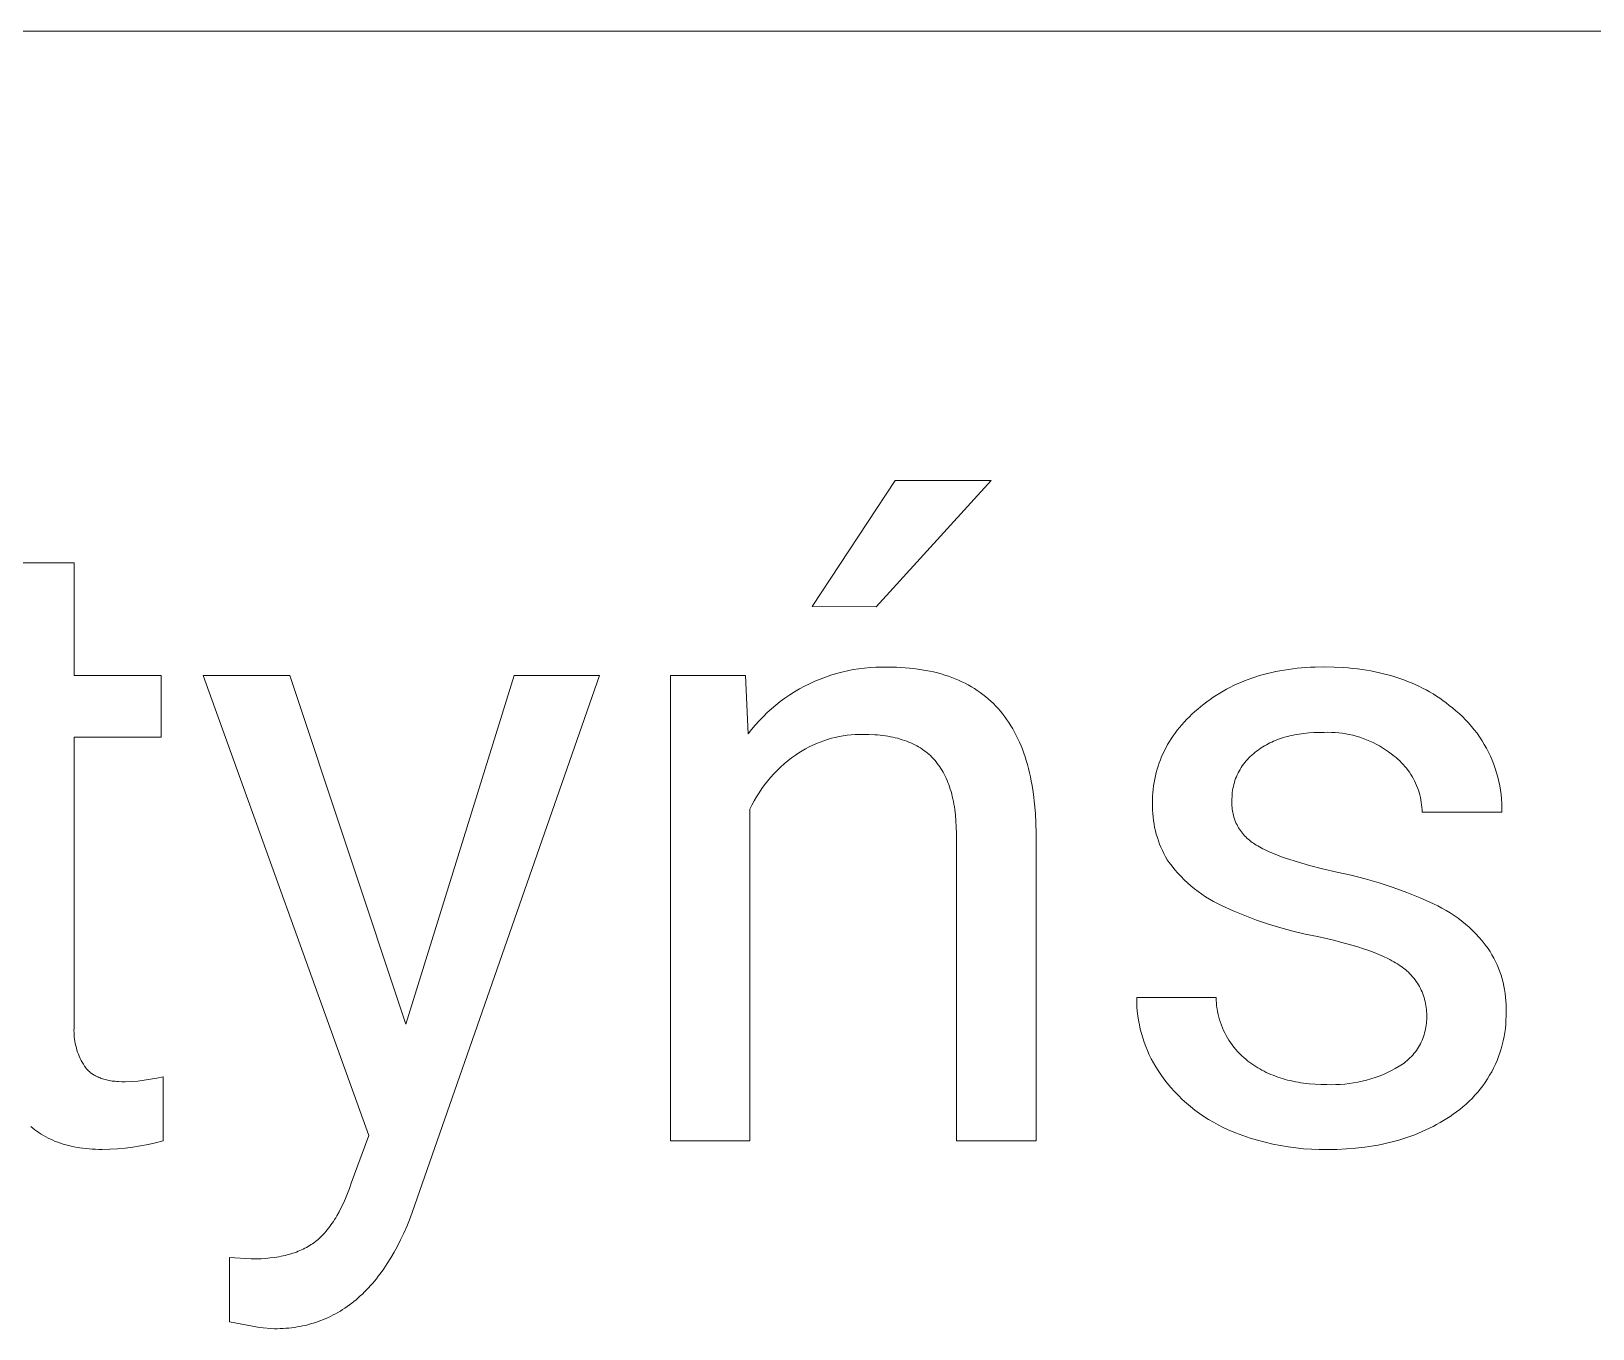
# Model space of a CAD drawing. Header units: millimetres. Extents: x -2542 to 6192, y -257 to 5845.
# Drawn here: x 4596 to 4802.4, y 548.4 to 719.8 of the extents above; entities that cross this region are included whole.
import ezdxf

# ---------------------------------------------------------------- set-up
doc = ezdxf.new("R2010")
doc.units = ezdxf.units.MM
doc.header["$MEASUREMENT"] = 0
doc.layers.add('Domyślny', color=7, linetype='Continuous', true_color=0x000000)

msp = doc.modelspace()

# ---------------------------------------------------------------- linework, layer by layer
at = {"layer": 'Domyślny', "color": 18, "lineweight": 15, "true_color": 0x000000}
for p, q in [((6183.9, 719.77), (2891.58, 719.77)), ((4699.25, 643.78), (4710.21, 660.44)), ((4722.92, 660.44), (4707.71, 643.75)), ((4710.21, 660.44), (4722.92, 660.44)), ((4591.22, 649.53), (4601.72, 649.53)), ((4601.72, 649.53), (4601.72, 634.64)), ((4707.71, 643.75), (4699.25, 643.78)), ((4706.17, 635.65), (4706.92, 635.72)), ((4706.92, 635.72), (4707.68, 635.77)), ((4707.68, 635.77), (4708.44, 635.78)), ((4708.44, 635.78), (4709.19, 635.78)), ((4709.19, 635.78), (4709.8, 635.77)), ((4709.8, 635.77), (4710.39, 635.76)), ((4710.39, 635.76), (4710.98, 635.73)), ((4710.98, 635.73), (4711.55, 635.69)), ((4711.55, 635.69), (4712.12, 635.64)), ((4763.35, 635.61), (4763.93, 635.66)), ((4763.93, 635.66), (4764.52, 635.71)), ((4764.52, 635.71), (4765.12, 635.75)), ((4765.12, 635.75), (4765.72, 635.77)), ((4765.72, 635.77), (4766.95, 635.79)), ((4766.95, 635.79), (4768.24, 635.77)), ((4768.24, 635.77), (4769.5, 635.71)), ((4769.5, 635.71), (4770.12, 635.66)), ((4770.12, 635.66), (4770.73, 635.6)), ((4601.72, 634.64), (4613.2, 634.64)), ((4613.2, 634.64), (4613.2, 626.53)), ((4640.68, 573.87), (4618.75, 634.65)), ((4618.75, 634.65), (4630.24, 634.65)), ((4630.24, 634.65), (4645.57, 588.58)), ((4645.57, 588.58), (4659.88, 634.65)), ((4671.13, 634.65), (4646.41, 563.72)), ((4659.88, 634.65), (4671.13, 634.65)), ((4680.52, 573.19), (4680.52, 634.64)), ((4680.52, 634.64), (4690.43, 634.64)), ((4690.43, 634.64), (4690.78, 626.94)), ((4698.92, 633.58), (4699.61, 633.9)), ((4699.61, 633.9), (4700.31, 634.19)), ((4700.31, 634.19), (4701.02, 634.46)), ((4701.02, 634.46), (4701.73, 634.7)), ((4701.73, 634.7), (4702.46, 634.92)), ((4702.46, 634.92), (4703.19, 635.12)), ((4703.19, 635.12), (4703.93, 635.29)), ((4703.93, 635.29), (4704.67, 635.44)), ((4704.67, 635.44), (4705.42, 635.56)), ((4705.42, 635.56), (4706.17, 635.65)), ((4712.12, 635.64), (4712.67, 635.58)), ((4712.67, 635.58), (4713.22, 635.51)), ((4713.22, 635.51), (4713.76, 635.43)), ((4713.76, 635.43), (4714.29, 635.34)), ((4714.29, 635.34), (4714.81, 635.24)), ((4714.81, 635.24), (4715.31, 635.13)), ((4715.31, 635.13), (4715.81, 635)), ((4715.81, 635), (4716.31, 634.87)), ((4716.31, 634.87), (4716.79, 634.72)), ((4716.79, 634.72), (4717.26, 634.57)), ((4717.26, 634.57), (4717.72, 634.4)), ((4717.72, 634.4), (4718.17, 634.23)), ((4718.17, 634.23), (4718.62, 634.04)), ((4718.62, 634.04), (4719.05, 633.84)), ((4719.05, 633.84), (4719.48, 633.63)), ((4719.48, 633.63), (4719.89, 633.41)), ((4755.42, 633.54), (4755.9, 633.75)), ((4755.9, 633.75), (4756.38, 633.95)), ((4756.38, 633.95), (4756.88, 634.14)), ((4756.88, 634.14), (4757.38, 634.31)), ((4757.38, 634.31), (4757.89, 634.48)), ((4757.89, 634.48), (4758.4, 634.64)), ((4758.4, 634.64), (4758.92, 634.79)), ((4758.92, 634.79), (4759.45, 634.93)), ((4759.45, 634.93), (4759.99, 635.06)), ((4759.99, 635.06), (4760.53, 635.17)), ((4760.53, 635.17), (4761.08, 635.28)), ((4761.08, 635.28), (4761.64, 635.38)), ((4761.64, 635.38), (4762.2, 635.46)), ((4762.2, 635.46), (4762.77, 635.54)), ((4762.77, 635.54), (4763.35, 635.61)), ((4770.73, 635.6), (4771.33, 635.53)), ((4771.33, 635.53), (4771.93, 635.45)), ((4771.93, 635.45), (4772.51, 635.36)), ((4772.51, 635.36), (4773.09, 635.26)), ((4773.09, 635.26), (4773.66, 635.15)), ((4773.66, 635.15), (4774.23, 635.03)), ((4774.23, 635.03), (4774.79, 634.9)), ((4774.79, 634.9), (4775.33, 634.76)), ((4775.33, 634.76), (4775.88, 634.6)), ((4775.88, 634.6), (4776.41, 634.44)), ((4776.41, 634.44), (4776.94, 634.26)), ((4776.94, 634.26), (4777.45, 634.08)), ((4777.45, 634.08), (4777.96, 633.88)), ((4777.96, 633.88), (4778.47, 633.68)), ((4778.47, 633.68), (4778.96, 633.46)), ((4695.05, 631.21), (4695.66, 631.66)), ((4695.66, 631.66), (4696.29, 632.09)), ((4696.29, 632.09), (4696.93, 632.49)), ((4696.93, 632.49), (4697.58, 632.88)), ((4697.58, 632.88), (4698.24, 633.24)), ((4698.24, 633.24), (4698.92, 633.58)), ((4719.89, 633.41), (4720.3, 633.18)), ((4720.3, 633.18), (4720.7, 632.94)), ((4720.7, 632.94), (4721.08, 632.69)), ((4721.08, 632.69), (4721.46, 632.42)), ((4721.46, 632.42), (4721.83, 632.15)), ((4721.83, 632.15), (4722.19, 631.86)), ((4722.19, 631.86), (4722.54, 631.57)), ((4722.54, 631.57), (4722.88, 631.26)), ((4751.84, 631.49), (4752.26, 631.78)), ((4752.26, 631.78), (4752.69, 632.06)), ((4752.69, 632.06), (4753.13, 632.34)), ((4753.13, 632.34), (4753.57, 632.6)), ((4753.57, 632.6), (4754.02, 632.85)), ((4754.02, 632.85), (4754.48, 633.09)), ((4754.48, 633.09), (4754.95, 633.32)), ((4754.95, 633.32), (4755.42, 633.54)), ((4778.96, 633.46), (4779.45, 633.23)), ((4779.45, 633.23), (4779.93, 633)), ((4779.93, 633), (4780.4, 632.75)), ((4780.4, 632.75), (4780.86, 632.49)), ((4780.86, 632.49), (4781.32, 632.22)), ((4781.32, 632.22), (4781.76, 631.94)), ((4781.76, 631.94), (4782.2, 631.65)), ((4782.2, 631.65), (4782.63, 631.35)), ((4692.77, 629.22), (4693.32, 629.75)), ((4693.32, 629.75), (4693.88, 630.25)), ((4693.88, 630.25), (4694.46, 630.74)), ((4694.46, 630.74), (4695.05, 631.21)), ((4722.88, 631.26), (4723.21, 630.95)), ((4723.21, 630.95), (4723.53, 630.62)), ((4723.53, 630.62), (4723.84, 630.28)), ((4723.84, 630.28), (4724.15, 629.93)), ((4724.15, 629.93), (4724.44, 629.57)), ((4724.44, 629.57), (4724.72, 629.2)), ((4749.11, 629.21), (4749.46, 629.55)), ((4749.46, 629.55), (4749.83, 629.89)), ((4749.83, 629.89), (4750.21, 630.23)), ((4750.21, 630.23), (4750.61, 630.56)), ((4750.61, 630.56), (4751.01, 630.88)), ((4751.01, 630.88), (4751.42, 631.19)), ((4751.42, 631.19), (4751.84, 631.49)), ((4782.63, 631.35), (4783.06, 631.04)), ((4783.06, 631.04), (4783.47, 630.71)), ((4783.47, 630.71), (4783.88, 630.38)), ((4783.88, 630.38), (4784.34, 630.01)), ((4784.34, 630.01), (4784.78, 629.63)), ((4784.78, 629.63), (4785.21, 629.23)), ((4690.78, 626.94), (4691.25, 627.53)), ((4691.25, 627.53), (4691.74, 628.11)), ((4691.74, 628.11), (4692.25, 628.67)), ((4692.25, 628.67), (4692.77, 629.22)), ((4724.72, 629.2), (4725, 628.82)), ((4725, 628.82), (4725.26, 628.43)), ((4725.26, 628.43), (4725.52, 628.03)), ((4725.52, 628.03), (4725.77, 627.61)), ((4725.77, 627.61), (4726, 627.19)), ((4747.24, 627.06), (4747.52, 627.43)), ((4747.52, 627.43), (4747.81, 627.8)), ((4747.81, 627.8), (4748.12, 628.16)), ((4748.12, 628.16), (4748.43, 628.51)), ((4748.43, 628.51), (4748.76, 628.87)), ((4748.76, 628.87), (4749.11, 629.21)), ((4785.21, 629.23), (4785.62, 628.81)), ((4785.62, 628.81), (4786.02, 628.39)), ((4786.02, 628.39), (4786.4, 627.94)), ((4786.4, 627.94), (4786.77, 627.49)), ((4786.77, 627.49), (4787.13, 627.02)), ((4613.2, 626.53), (4601.72, 626.53)), ((4601.72, 626.53), (4601.72, 588.37)), ((4699.33, 625.46), (4698.85, 625.23)), ((4699.81, 625.68), (4699.33, 625.46)), ((4700.3, 625.87), (4699.81, 625.68)), ((4700.8, 626.05), (4700.3, 625.87)), ((4701.3, 626.22), (4700.8, 626.05)), ((4701.81, 626.36), (4701.3, 626.22)), ((4702.32, 626.49), (4701.81, 626.36)), ((4702.84, 626.6), (4702.32, 626.49)), ((4703.36, 626.69), (4702.84, 626.6)), ((4703.88, 626.77), (4703.36, 626.69)), ((4704.41, 626.82), (4703.88, 626.77)), ((4704.94, 626.86), (4704.41, 626.82)), ((4705.47, 626.88), (4704.94, 626.86)), ((4705.99, 626.88), (4705.47, 626.88)), ((4706.77, 626.87), (4705.99, 626.88)), ((4707.52, 626.83), (4706.77, 626.87)), ((4707.89, 626.8), (4707.52, 626.83)), ((4708.24, 626.77), (4707.89, 626.8)), ((4708.6, 626.73), (4708.24, 626.77)), ((4708.94, 626.68), (4708.6, 626.73)), ((4709.28, 626.63), (4708.94, 626.68)), ((4709.61, 626.57), (4709.28, 626.63)), ((4709.94, 626.5), (4709.61, 626.57)), ((4710.25, 626.43), (4709.94, 626.5)), ((4710.57, 626.36), (4710.25, 626.43)), ((4710.87, 626.27), (4710.57, 626.36)), ((4711.17, 626.18), (4710.87, 626.27)), ((4711.46, 626.08), (4711.17, 626.18)), ((4711.75, 625.98), (4711.46, 626.08)), ((4712.03, 625.87), (4711.75, 625.98)), ((4712.3, 625.76), (4712.03, 625.87)), ((4712.57, 625.64), (4712.3, 625.76)), ((4712.83, 625.51), (4712.57, 625.64)), ((4713.08, 625.37), (4712.83, 625.51)), ((4713.33, 625.23), (4713.08, 625.37)), ((4726, 627.19), (4726.23, 626.75)), ((4726.23, 626.75), (4726.45, 626.31)), ((4726.45, 626.31), (4726.66, 625.85)), ((4726.66, 625.85), (4726.86, 625.38)), ((4726.86, 625.38), (4727.05, 624.91)), ((4746.03, 625.15), (4746.24, 625.54)), ((4746.24, 625.54), (4746.47, 625.93)), ((4746.47, 625.93), (4746.71, 626.31)), ((4746.71, 626.31), (4746.97, 626.69)), ((4746.97, 626.69), (4747.24, 627.06)), ((4759.06, 625.38), (4758.84, 625.24)), ((4759.29, 625.51), (4759.06, 625.38)), ((4759.53, 625.63), (4759.29, 625.51)), ((4759.76, 625.75), (4759.53, 625.63)), ((4760.01, 625.87), (4759.76, 625.75)), ((4760.25, 625.98), (4760.01, 625.87)), ((4760.51, 626.09), (4760.25, 625.98)), ((4760.76, 626.19), (4760.51, 626.09)), ((4761.03, 626.28), (4760.76, 626.19)), ((4761.29, 626.37), (4761.03, 626.28)), ((4761.57, 626.46), (4761.29, 626.37)), ((4761.84, 626.54), (4761.57, 626.46)), ((4762.12, 626.61), (4761.84, 626.54)), ((4762.41, 626.68), (4762.12, 626.61)), ((4762.7, 626.75), (4762.41, 626.68)), ((4763, 626.81), (4762.7, 626.75)), ((4763.3, 626.86), (4763, 626.81)), ((4763.61, 626.91), (4763.3, 626.86)), ((4764.24, 627), (4763.61, 626.91)), ((4764.89, 627.07), (4764.24, 627)), ((4765.55, 627.12), (4764.89, 627.07)), ((4766.24, 627.14), (4765.55, 627.12)), ((4766.95, 627.15), (4766.24, 627.14)), ((4767.43, 627.16), (4766.95, 627.15)), ((4767.9, 627.15), (4767.43, 627.16)), ((4768.38, 627.13), (4767.9, 627.15)), ((4768.85, 627.09), (4768.38, 627.13)), ((4769.32, 627.03), (4768.85, 627.09)), ((4769.79, 626.96), (4769.32, 627.03)), ((4770.25, 626.87), (4769.79, 626.96)), ((4770.72, 626.76), (4770.25, 626.87)), ((4771.17, 626.64), (4770.72, 626.76)), ((4771.63, 626.51), (4771.17, 626.64)), ((4772.08, 626.35), (4771.63, 626.51)), ((4772.52, 626.18), (4772.08, 626.35)), ((4772.96, 626), (4772.52, 626.18)), ((4773.39, 625.8), (4772.96, 626)), ((4773.81, 625.59), (4773.39, 625.8)), ((4774.23, 625.36), (4773.81, 625.59)), ((4774.63, 625.12), (4774.23, 625.36)), ((4787.13, 627.02), (4787.47, 626.54)), ((4787.47, 626.54), (4787.79, 626.05)), ((4787.79, 626.05), (4788.09, 625.55)), ((4788.09, 625.55), (4788.38, 625.04)), ((4696.03, 623.38), (4695.55, 622.97)), ((4696.53, 623.77), (4696.03, 623.38)), ((4697.04, 624.14), (4696.53, 623.77)), ((4697.48, 624.44), (4697.04, 624.14)), ((4697.92, 624.72), (4697.48, 624.44)), ((4698.38, 624.98), (4697.92, 624.72)), ((4698.85, 625.23), (4698.38, 624.98)), ((4713.57, 625.09), (4713.33, 625.23)), ((4713.8, 624.93), (4713.57, 625.09)), ((4714.03, 624.77), (4713.8, 624.93)), ((4714.25, 624.61), (4714.03, 624.77)), ((4714.47, 624.43), (4714.25, 624.61)), ((4714.68, 624.25), (4714.47, 624.43)), ((4714.88, 624.07), (4714.68, 624.25)), ((4715.08, 623.88), (4714.88, 624.07)), ((4715.27, 623.68), (4715.08, 623.88)), ((4715.45, 623.48), (4715.27, 623.68)), ((4715.63, 623.27), (4715.45, 623.48)), ((4727.05, 624.91), (4727.23, 624.42)), ((4727.23, 624.42), (4727.4, 623.92)), ((4727.4, 623.92), (4727.56, 623.41)), ((4727.56, 623.41), (4727.71, 622.89)), ((4745.13, 623.12), (4745.28, 623.53)), ((4745.28, 623.53), (4745.45, 623.94)), ((4745.45, 623.94), (4745.63, 624.35)), ((4745.63, 624.35), (4745.82, 624.75)), ((4745.82, 624.75), (4746.03, 625.15)), ((4756.6, 623.37), (4756.43, 623.16)), ((4756.78, 623.57), (4756.6, 623.37)), ((4756.97, 623.77), (4756.78, 623.57)), ((4757.16, 623.96), (4756.97, 623.77)), ((4757.36, 624.14), (4757.16, 623.96)), ((4757.57, 624.32), (4757.36, 624.14)), ((4757.78, 624.49), (4757.57, 624.32)), ((4758, 624.65), (4757.78, 624.49)), ((4758.2, 624.81), (4758, 624.65)), ((4758.41, 624.96), (4758.2, 624.81)), ((4758.62, 625.1), (4758.41, 624.96)), ((4758.84, 625.24), (4758.62, 625.1)), ((4775.03, 624.86), (4774.63, 625.12)), ((4775.42, 624.59), (4775.03, 624.86)), ((4775.8, 624.31), (4775.42, 624.59)), ((4776.17, 624.01), (4775.8, 624.31)), ((4776.43, 623.81), (4776.17, 624.01)), ((4776.68, 623.59), (4776.43, 623.81)), ((4776.92, 623.37), (4776.68, 623.59)), ((4777.16, 623.14), (4776.92, 623.37)), ((4788.38, 625.04), (4788.65, 624.52)), ((4788.65, 624.52), (4788.9, 623.99)), ((4788.9, 623.99), (4789.13, 623.46)), ((4789.13, 623.46), (4789.35, 622.91)), ((4694.19, 621.66), (4693.77, 621.19)), ((4694.63, 622.11), (4694.19, 621.66)), ((4695.08, 622.55), (4694.63, 622.11)), ((4695.55, 622.97), (4695.08, 622.55)), ((4715.8, 623.05), (4715.63, 623.27)), ((4715.97, 622.83), (4715.8, 623.05)), ((4716.13, 622.6), (4715.97, 622.83)), ((4716.28, 622.36), (4716.13, 622.6)), ((4716.43, 622.12), (4716.28, 622.36)), ((4716.58, 621.87), (4716.43, 622.12)), ((4716.71, 621.62), (4716.58, 621.87)), ((4716.85, 621.35), (4716.71, 621.62)), ((4716.97, 621.08), (4716.85, 621.35)), ((4727.71, 622.89), (4727.85, 622.36)), ((4727.85, 622.36), (4727.98, 621.81)), ((4727.98, 621.81), (4728.11, 621.26)), ((4728.11, 621.26), (4728.22, 620.7)), ((4744.54, 620.98), (4744.63, 621.42)), ((4744.63, 621.42), (4744.74, 621.85)), ((4744.74, 621.85), (4744.86, 622.28)), ((4744.86, 622.28), (4744.99, 622.7)), ((4744.99, 622.7), (4745.13, 623.12)), ((4755.33, 621.29), (4755.23, 621.04)), ((4755.44, 621.54), (4755.33, 621.29)), ((4755.56, 621.78), (4755.44, 621.54)), ((4755.68, 622.02), (4755.56, 621.78)), ((4755.82, 622.26), (4755.68, 622.02)), ((4755.96, 622.49), (4755.82, 622.26)), ((4756.11, 622.72), (4755.96, 622.49)), ((4756.27, 622.94), (4756.11, 622.72)), ((4756.43, 623.16), (4756.27, 622.94)), ((4777.39, 622.9), (4777.16, 623.14)), ((4777.6, 622.65), (4777.39, 622.9)), ((4777.81, 622.4), (4777.6, 622.65)), ((4778.01, 622.13), (4777.81, 622.4)), ((4778.2, 621.87), (4778.01, 622.13)), ((4778.39, 621.59), (4778.2, 621.87)), ((4778.56, 621.31), (4778.39, 621.59)), ((4778.72, 621.02), (4778.56, 621.31)), ((4789.35, 622.91), (4789.54, 622.36)), ((4789.54, 622.36), (4789.72, 621.8)), ((4789.72, 621.8), (4789.88, 621.24)), ((4789.88, 621.24), (4790.01, 620.67)), ((4692.25, 619.18), (4691.91, 618.65)), ((4692.61, 619.71), (4692.25, 619.18)), ((4692.98, 620.21), (4692.61, 619.71)), ((4693.37, 620.71), (4692.98, 620.21)), ((4693.77, 621.19), (4693.37, 620.71)), ((4717.09, 620.81), (4716.97, 621.08)), ((4717.21, 620.53), (4717.09, 620.81)), ((4717.32, 620.24), (4717.21, 620.53)), ((4717.42, 619.94), (4717.32, 620.24)), ((4717.52, 619.64), (4717.42, 619.94)), ((4717.61, 619.33), (4717.52, 619.64)), ((4717.7, 619.01), (4717.61, 619.33)), ((4728.22, 620.7), (4728.33, 620.12)), ((4728.33, 620.12), (4728.42, 619.54)), ((4728.42, 619.54), (4728.51, 618.94)), ((4744.26, 618.72), (4744.29, 619.18)), ((4744.29, 619.18), (4744.34, 619.64)), ((4744.34, 619.64), (4744.39, 620.09)), ((4744.39, 620.09), (4744.46, 620.54)), ((4744.46, 620.54), (4744.54, 620.98)), ((4754.79, 619.19), (4754.76, 618.92)), ((4754.83, 619.46), (4754.79, 619.19)), ((4754.87, 619.73), (4754.83, 619.46)), ((4754.93, 620), (4754.87, 619.73)), ((4754.99, 620.26), (4754.93, 620)), ((4755.06, 620.52), (4754.99, 620.26)), ((4755.14, 620.78), (4755.06, 620.52)), ((4755.23, 621.04), (4755.14, 620.78)), ((4778.87, 620.73), (4778.72, 621.02)), ((4779.01, 620.43), (4778.87, 620.73)), ((4779.15, 620.13), (4779.01, 620.43)), ((4779.27, 619.82), (4779.15, 620.13)), ((4779.38, 619.51), (4779.27, 619.82)), ((4779.48, 619.2), (4779.38, 619.51)), ((4779.56, 618.88), (4779.48, 619.2)), ((4790.01, 620.67), (4790.13, 620.09)), ((4790.13, 620.09), (4790.23, 619.52)), ((4790.23, 619.52), (4790.31, 618.94)), ((4691.3, 617.55), (4691.02, 616.99)), ((4691.6, 618.11), (4691.3, 617.55)), ((4691.91, 618.65), (4691.6, 618.11)), ((4717.78, 618.68), (4717.7, 619.01)), ((4717.86, 618.35), (4717.78, 618.68)), ((4717.93, 618.02), (4717.86, 618.35)), ((4717.99, 617.67), (4717.93, 618.02)), ((4718.05, 617.32), (4717.99, 617.67)), ((4718.1, 616.96), (4718.05, 617.32)), ((4728.51, 618.94), (4728.65, 617.72)), ((4728.65, 617.72), (4728.76, 616.45)), ((4744.23, 617.33), (4744.24, 617.79)), ((4744.24, 616.87), (4744.23, 617.33)), ((4744.24, 617.79), (4744.25, 618.26)), ((4744.25, 618.26), (4744.26, 618.72)), ((4754.74, 618.11), (4754.73, 617.89)), ((4754.73, 617.89), (4754.73, 617.67)), ((4754.73, 617.67), (4754.74, 617.45)), ((4754.75, 618.65), (4754.74, 618.38)), ((4754.74, 618.38), (4754.74, 618.11)), ((4754.74, 617.45), (4754.75, 617.23)), ((4754.76, 618.92), (4754.75, 618.65)), ((4754.75, 617.23), (4754.78, 617.01)), ((4779.64, 618.56), (4779.56, 618.88)), ((4779.71, 618.24), (4779.64, 618.56)), ((4779.76, 617.91), (4779.71, 618.24)), ((4779.81, 617.58), (4779.76, 617.91)), ((4779.84, 617.26), (4779.81, 617.58)), ((4779.86, 616.93), (4779.84, 617.26)), ((4790.31, 618.94), (4790.37, 618.35)), ((4790.37, 618.35), (4790.41, 617.77)), ((4790.41, 617.77), (4790.43, 617.18)), ((4790.43, 617.18), (4790.42, 616.6)), ((4691.02, 616.99), (4691.02, 573.19)), ((4718.19, 616.23), (4718.1, 616.96)), ((4718.26, 615.46), (4718.19, 616.23)), ((4718.3, 614.67), (4718.26, 615.46)), ((4728.76, 616.45), (4728.82, 615.14)), ((4728.82, 615.14), (4728.85, 613.79)), ((4744.27, 616.41), (4744.24, 616.87)), ((4744.31, 615.95), (4744.27, 616.41)), ((4744.37, 615.49), (4744.31, 615.95)), ((4744.44, 615.04), (4744.37, 615.49)), ((4744.52, 614.59), (4744.44, 615.04)), ((4754.78, 617.01), (4754.81, 616.8)), ((4754.81, 616.8), (4754.84, 616.58)), ((4754.84, 616.58), (4754.89, 616.37)), ((4754.89, 616.37), (4754.94, 616.15)), ((4754.94, 616.15), (4755, 615.94)), ((4755, 615.94), (4755.07, 615.73)), ((4755.07, 615.73), (4755.14, 615.53)), ((4755.14, 615.53), (4755.23, 615.32)), ((4755.23, 615.32), (4755.31, 615.12)), ((4755.31, 615.12), (4755.41, 614.92)), ((4779.87, 616.6), (4779.86, 616.93)), ((4790.42, 616.6), (4779.87, 616.6)), ((4718.33, 613.85), (4718.3, 614.67)), ((4718.33, 573.19), (4718.33, 613.85)), ((4728.85, 613.79), (4728.85, 573.19)), ((4744.63, 614.14), (4744.52, 614.59)), ((4744.74, 613.69), (4744.63, 614.14)), ((4744.88, 613.25), (4744.74, 613.69)), ((4745.02, 612.82), (4744.88, 613.25)), ((4755.41, 614.92), (4755.51, 614.73)), ((4755.51, 614.73), (4755.62, 614.54)), ((4755.62, 614.54), (4755.74, 614.35)), ((4755.74, 614.35), (4755.86, 614.17)), ((4755.86, 614.17), (4755.99, 613.99)), ((4755.99, 613.99), (4756.12, 613.82)), ((4756.12, 613.82), (4756.26, 613.65)), ((4756.26, 613.65), (4756.41, 613.49)), ((4756.41, 613.49), (4756.56, 613.33)), ((4756.56, 613.33), (4756.72, 613.18)), ((4756.72, 613.18), (4756.88, 613.03)), ((4756.88, 613.03), (4757.05, 612.89)), ((4745.18, 612.39), (4745.02, 612.82)), ((4745.36, 611.96), (4745.18, 612.39)), ((4745.55, 611.54), (4745.36, 611.96)), ((4745.75, 611.13), (4745.55, 611.54)), ((4745.97, 610.72), (4745.75, 611.13)), ((4757.05, 612.89), (4757.22, 612.75)), ((4757.22, 612.75), (4757.4, 612.62)), ((4757.4, 612.62), (4757.58, 612.5)), ((4757.58, 612.5), (4757.76, 612.38)), ((4757.76, 612.38), (4757.95, 612.26)), ((4757.95, 612.26), (4758.15, 612.14)), ((4758.15, 612.14), (4758.36, 612.02)), ((4758.36, 612.02), (4758.58, 611.9)), ((4758.58, 611.9), (4758.81, 611.78)), ((4758.81, 611.78), (4759.05, 611.66)), ((4759.05, 611.66), (4759.56, 611.43)), ((4759.56, 611.43), (4760.1, 611.19)), ((4760.1, 611.19), (4760.68, 610.95)), ((4760.68, 610.95), (4761.31, 610.72)), ((4746.2, 610.33), (4745.97, 610.72)), ((4746.45, 609.94), (4746.2, 610.33)), ((4746.82, 609.46), (4746.45, 609.94)), ((4747.2, 608.99), (4746.82, 609.46)), ((4747.59, 608.54), (4747.2, 608.99)), ((4761.31, 610.72), (4761.97, 610.49)), ((4761.97, 610.49), (4763.4, 610.03)), ((4763.4, 610.03), (4764.99, 609.57)), ((4764.99, 609.57), (4766.72, 609.13)), ((4766.72, 609.13), (4768.61, 608.69)), ((4748.01, 608.1), (4747.59, 608.54)), ((4748.43, 607.67), (4748.01, 608.1)), ((4748.87, 607.26), (4748.43, 607.67)), ((4749.32, 606.86), (4748.87, 607.26)), ((4749.79, 606.48), (4749.32, 606.86)), ((4768.61, 608.69), (4770.49, 608.27)), ((4770.49, 608.27), (4772.35, 607.79)), ((4772.35, 607.79), (4774.2, 607.25)), ((4774.2, 607.25), (4776.03, 606.66)), ((4750.27, 606.11), (4749.79, 606.48)), ((4750.76, 605.76), (4750.27, 606.11)), ((4751.26, 605.43), (4750.76, 605.76)), ((4751.77, 605.11), (4751.26, 605.43)), ((4752.3, 604.81), (4751.77, 605.11)), ((4752.83, 604.53), (4752.3, 604.81)), ((4776.03, 606.66), (4777.84, 606)), ((4777.84, 606), (4779.62, 605.28)), ((4779.62, 605.28), (4781.38, 604.5)), ((4753.37, 604.26), (4752.83, 604.53)), ((4754.89, 603.58), (4753.37, 604.26)), ((4756.44, 602.94), (4754.89, 603.58)), ((4758, 602.35), (4756.44, 602.94)), ((4781.38, 604.5), (4781.95, 604.23)), ((4781.95, 604.23), (4782.5, 603.94)), ((4782.5, 603.94), (4783.05, 603.63)), ((4783.05, 603.63), (4783.59, 603.3)), ((4783.59, 603.3), (4784.11, 602.96)), ((4784.11, 602.96), (4784.62, 602.59)), ((4759.58, 601.81), (4758, 602.35)), ((4761.18, 601.32), (4759.58, 601.81)), ((4762.79, 600.89), (4761.18, 601.32)), ((4764.42, 600.5), (4762.79, 600.89)), ((4784.62, 602.59), (4785.12, 602.21)), ((4785.12, 602.21), (4785.61, 601.81)), ((4785.61, 601.81), (4786.08, 601.4)), ((4786.08, 601.4), (4786.54, 600.97)), ((4786.54, 600.97), (4786.98, 600.52)), ((4766.05, 600.16), (4764.42, 600.5)), ((4767.98, 599.73), (4766.05, 600.16)), ((4769.76, 599.27), (4767.98, 599.73)), ((4770.59, 599.04), (4769.76, 599.27)), ((4771.38, 598.8), (4770.59, 599.04)), ((4772.13, 598.56), (4771.38, 598.8)), ((4772.85, 598.31), (4772.13, 598.56)), ((4786.98, 600.52), (4787.41, 600.06)), ((4787.41, 600.06), (4787.82, 599.59)), ((4787.82, 599.59), (4788.21, 599.1)), ((4788.21, 599.1), (4788.59, 598.59)), ((4788.59, 598.59), (4788.86, 598.18)), ((4773.53, 598.05), (4772.85, 598.31)), ((4774.17, 597.79), (4773.53, 598.05)), ((4774.78, 597.53), (4774.17, 597.79)), ((4775.34, 597.26), (4774.78, 597.53)), ((4775.61, 597.12), (4775.34, 597.26)), ((4775.88, 596.98), (4775.61, 597.12)), ((4776.13, 596.84), (4775.88, 596.98)), ((4776.37, 596.7), (4776.13, 596.84)), ((4776.6, 596.56), (4776.37, 596.7)), ((4776.83, 596.41), (4776.6, 596.56)), ((4788.86, 598.18), (4789.11, 597.76)), ((4789.11, 597.76), (4789.35, 597.33)), ((4789.35, 597.33), (4789.57, 596.89)), ((4789.57, 596.89), (4789.78, 596.44)), ((4777.04, 596.27), (4776.83, 596.41)), ((4777.25, 596.12), (4777.04, 596.27)), ((4777.46, 595.96), (4777.25, 596.12)), ((4777.67, 595.8), (4777.46, 595.96)), ((4777.87, 595.63), (4777.67, 595.8)), ((4778.07, 595.45), (4777.87, 595.63)), ((4778.25, 595.26), (4778.07, 595.45)), ((4778.44, 595.07), (4778.25, 595.26)), ((4778.61, 594.87), (4778.44, 595.07)), ((4778.78, 594.67), (4778.61, 594.87)), ((4778.94, 594.46), (4778.78, 594.67)), ((4779.1, 594.24), (4778.94, 594.46)), ((4789.78, 596.44), (4789.97, 595.99)), ((4789.97, 595.99), (4790.14, 595.53)), ((4790.14, 595.53), (4790.3, 595.06)), ((4790.3, 595.06), (4790.44, 594.59)), ((4790.44, 594.59), (4790.57, 594.12)), ((4779.25, 594.02), (4779.1, 594.24)), ((4779.39, 593.8), (4779.25, 594.02)), ((4779.52, 593.57), (4779.39, 593.8)), ((4779.64, 593.33), (4779.52, 593.57)), ((4779.76, 593.09), (4779.64, 593.33)), ((4779.87, 592.85), (4779.76, 593.09)), ((4779.97, 592.61), (4779.87, 592.85)), ((4780.06, 592.36), (4779.97, 592.61)), ((4780.14, 592.11), (4780.06, 592.36)), ((4790.57, 594.12), (4790.68, 593.64)), ((4790.68, 593.64), (4790.77, 593.16)), ((4790.77, 593.16), (4790.85, 592.67)), ((4790.85, 592.67), (4790.91, 592.18)), ((4742.15, 591.51), (4742.15, 592.11)), ((4742.15, 592.11), (4752.64, 592.11)), ((4742.18, 590.91), (4742.15, 591.51)), ((4742.23, 590.31), (4742.18, 590.91)), ((4742.3, 589.72), (4742.23, 590.31)), ((4752.64, 592.11), (4752.66, 591.74)), ((4752.66, 591.74), (4752.68, 591.36)), ((4752.68, 591.36), (4752.72, 590.99)), ((4752.72, 590.99), (4752.77, 590.62)), ((4752.77, 590.62), (4752.84, 590.26)), ((4752.84, 590.26), (4752.92, 589.89)), ((4780.21, 591.85), (4780.14, 592.11)), ((4780.28, 591.59), (4780.21, 591.85)), ((4780.33, 591.34), (4780.28, 591.59)), ((4780.38, 591.07), (4780.33, 591.34)), ((4780.42, 590.81), (4780.38, 591.07)), ((4780.45, 590.55), (4780.42, 590.81)), ((4780.47, 590.29), (4780.45, 590.55)), ((4780.48, 590.02), (4780.47, 590.29)), ((4790.91, 592.18), (4790.95, 591.69)), ((4790.95, 591.69), (4790.98, 591.2)), ((4790.98, 591.2), (4790.99, 590.71)), ((4790.99, 590.71), (4790.98, 590.22)), ((4601.72, 588.37), (4601.7, 588.08)), ((4742.39, 589.12), (4742.3, 589.72)), ((4742.5, 588.53), (4742.39, 589.12)), ((4742.63, 587.95), (4742.5, 588.53)), ((4752.92, 589.89), (4753.01, 589.53)), ((4753.01, 589.53), (4753.11, 589.17)), ((4753.11, 589.17), (4753.22, 588.81)), ((4753.22, 588.81), (4753.35, 588.46)), ((4753.35, 588.46), (4753.49, 588.12)), ((4780.33, 587.95), (4780.38, 588.2)), ((4780.38, 588.2), (4780.42, 588.46)), ((4780.42, 588.46), (4780.45, 588.72)), ((4780.45, 588.72), (4780.47, 588.97)), ((4780.47, 588.97), (4780.48, 589.23)), ((4780.48, 589.76), (4780.48, 590.02)), ((4780.48, 589.49), (4780.48, 589.76)), ((4780.48, 589.23), (4780.48, 589.49)), ((4790.93, 588.58), (4790.88, 588.03)), ((4790.96, 589.12), (4790.93, 588.58)), ((4790.98, 589.67), (4790.96, 589.12)), ((4790.98, 590.22), (4790.98, 589.67)), ((4601.7, 588.08), (4601.69, 587.78)), ((4601.69, 587.78), (4601.7, 587.49)), ((4601.7, 587.49), (4601.71, 587.2)), ((4601.71, 587.2), (4601.74, 586.9)), ((4601.74, 586.9), (4601.77, 586.61)), ((4601.77, 586.61), (4601.82, 586.32)), ((4601.82, 586.32), (4601.87, 586.03)), ((4742.78, 587.37), (4742.63, 587.95)), ((4742.95, 586.79), (4742.78, 587.37)), ((4743.14, 586.22), (4742.95, 586.79)), ((4743.35, 585.66), (4743.14, 586.22)), ((4753.49, 588.12), (4753.64, 587.78)), ((4753.64, 587.78), (4753.8, 587.44)), ((4753.8, 587.44), (4753.97, 587.11)), ((4753.97, 587.11), (4754.16, 586.79)), ((4754.16, 586.79), (4754.35, 586.47)), ((4754.35, 586.47), (4754.56, 586.16)), ((4754.56, 586.16), (4754.78, 585.85)), ((4779.65, 586), (4779.76, 586.23)), ((4779.76, 586.23), (4779.87, 586.47)), ((4779.87, 586.47), (4779.97, 586.71)), ((4779.97, 586.71), (4780.06, 586.95)), ((4780.06, 586.95), (4780.14, 587.2)), ((4780.14, 587.2), (4780.21, 587.45)), ((4780.21, 587.45), (4780.28, 587.7)), ((4780.28, 587.7), (4780.33, 587.95)), ((4790.6, 586.41), (4790.47, 585.88)), ((4790.71, 586.95), (4790.6, 586.41)), ((4790.8, 587.49), (4790.71, 586.95)), ((4790.88, 588.03), (4790.8, 587.49)), ((4601.87, 586.03), (4601.93, 585.74)), ((4601.93, 585.74), (4602.01, 585.46)), ((4602.01, 585.46), (4602.09, 585.18)), ((4602.09, 585.18), (4602.18, 584.9)), ((4602.18, 584.9), (4602.29, 584.62)), ((4602.29, 584.62), (4602.4, 584.35)), ((4602.4, 584.35), (4602.52, 584.08)), ((4602.52, 584.08), (4602.65, 583.82)), ((4743.58, 585.1), (4743.35, 585.66)), ((4743.82, 584.55), (4743.58, 585.1)), ((4744.08, 584.02), (4743.82, 584.55)), ((4754.78, 585.85), (4755, 585.56)), ((4755, 585.56), (4755.24, 585.27)), ((4755.24, 585.27), (4755.49, 584.99)), ((4755.49, 584.99), (4755.75, 584.72)), ((4755.75, 584.72), (4756.01, 584.46)), ((4756.01, 584.46), (4756.29, 584.21)), ((4756.29, 584.21), (4756.57, 583.96)), ((4778.09, 583.96), (4778.27, 584.14)), ((4778.27, 584.14), (4778.45, 584.32)), ((4778.45, 584.32), (4778.63, 584.51)), ((4778.63, 584.51), (4778.8, 584.71)), ((4778.8, 584.71), (4778.96, 584.91)), ((4778.96, 584.91), (4779.11, 585.12)), ((4779.11, 585.12), (4779.26, 585.33)), ((4779.26, 585.33), (4779.39, 585.55)), ((4779.39, 585.55), (4779.52, 585.78)), ((4779.52, 585.78), (4779.65, 586)), ((4789.98, 584.31), (4789.78, 583.8)), ((4790.16, 584.83), (4789.98, 584.31)), ((4790.33, 585.35), (4790.16, 584.83)), ((4790.47, 585.88), (4790.33, 585.35)), ((4602.65, 583.82), (4602.79, 583.56)), ((4602.79, 583.56), (4602.94, 583.31)), ((4602.94, 583.31), (4603.09, 583.06)), ((4603.09, 583.06), (4603.26, 582.82)), ((4603.26, 582.82), (4603.31, 582.76)), ((4603.31, 582.76), (4603.35, 582.7)), ((4603.35, 582.7), (4603.4, 582.64)), ((4603.4, 582.64), (4603.46, 582.59)), ((4603.46, 582.59), (4603.51, 582.53)), ((4603.51, 582.53), (4603.56, 582.48)), ((4603.56, 582.48), (4603.62, 582.43)), ((4603.62, 582.43), (4603.67, 582.38)), ((4603.67, 582.38), (4603.73, 582.33)), ((4603.73, 582.33), (4603.79, 582.28)), ((4603.79, 582.28), (4603.84, 582.23)), ((4603.84, 582.23), (4603.9, 582.18)), ((4603.9, 582.18), (4603.96, 582.14)), ((4603.96, 582.14), (4604.03, 582.09)), ((4604.03, 582.09), (4604.09, 582.05)), ((4604.09, 582.05), (4604.15, 582)), ((4604.15, 582), (4604.22, 581.96)), ((4744.37, 583.49), (4744.08, 584.02)), ((4744.66, 582.97), (4744.37, 583.49)), ((4744.98, 582.46), (4744.66, 582.97)), ((4745.32, 581.96), (4744.98, 582.46)), ((4756.57, 583.96), (4756.86, 583.73)), ((4756.86, 583.73), (4757.11, 583.54)), ((4757.11, 583.54), (4757.36, 583.36)), ((4757.36, 583.36), (4757.62, 583.18)), ((4757.62, 583.18), (4757.88, 583.01)), ((4757.88, 583.01), (4758.15, 582.84)), ((4758.15, 582.84), (4758.43, 582.68)), ((4758.43, 582.68), (4758.7, 582.52)), ((4758.7, 582.52), (4758.99, 582.37)), ((4758.99, 582.37), (4759.28, 582.23)), ((4759.28, 582.23), (4759.57, 582.1)), ((4759.57, 582.1), (4759.87, 581.96)), ((4774.75, 581.97), (4775.29, 582.21)), ((4775.29, 582.21), (4775.82, 582.47)), ((4775.82, 582.47), (4776.33, 582.74)), ((4776.33, 582.74), (4776.84, 583.03)), ((4776.84, 583.03), (4777.06, 583.17)), ((4777.06, 583.17), (4777.28, 583.31)), ((4777.28, 583.31), (4777.49, 583.46)), ((4777.49, 583.46), (4777.69, 583.62)), ((4777.69, 583.62), (4777.89, 583.79)), ((4777.89, 583.79), (4778.09, 583.96)), ((4789.07, 582.32), (4788.8, 581.84)), ((4789.32, 582.8), (4789.07, 582.32)), ((4789.56, 583.3), (4789.32, 582.8)), ((4789.78, 583.8), (4789.56, 583.3)), ((4604.22, 581.96), (4604.28, 581.92)), ((4604.28, 581.92), (4604.42, 581.84)), ((4604.42, 581.84), (4604.56, 581.76)), ((4604.56, 581.76), (4604.7, 581.69)), ((4604.7, 581.69), (4604.85, 581.62)), ((4604.85, 581.62), (4605, 581.55)), ((4605, 581.55), (4605.15, 581.49)), ((4605.15, 581.49), (4605.31, 581.43)), ((4605.31, 581.43), (4605.48, 581.38)), ((4605.48, 581.38), (4605.65, 581.32)), ((4605.65, 581.32), (4605.82, 581.28)), ((4605.82, 581.28), (4606, 581.23)), ((4606, 581.23), (4606.18, 581.19)), ((4606.18, 581.19), (4606.36, 581.16)), ((4606.36, 581.16), (4606.56, 581.12)), ((4606.56, 581.12), (4606.75, 581.09)), ((4606.75, 581.09), (4606.95, 581.07)), ((4606.95, 581.07), (4607.15, 581.05)), ((4607.15, 581.05), (4607.36, 581.03)), ((4607.36, 581.03), (4607.57, 581.01)), ((4607.57, 581.01), (4608.01, 580.99)), ((4608.01, 580.99), (4608.46, 580.98)), ((4608.46, 580.98), (4609.3, 581.02)), ((4609.3, 581.02), (4610.14, 581.09)), ((4610.14, 581.09), (4610.98, 581.19)), ((4610.98, 581.19), (4611.81, 581.32)), ((4611.81, 581.32), (4612.64, 581.47)), ((4612.64, 581.47), (4613.47, 581.65)), ((4613.47, 581.65), (4613.47, 573.19)), ((4745.75, 581.37), (4745.32, 581.96)), ((4746.2, 580.79), (4745.75, 581.37)), ((4746.66, 580.23), (4746.2, 580.79)), ((4747.15, 579.69), (4746.66, 580.23)), ((4759.87, 581.96), (4760.17, 581.84)), ((4760.17, 581.84), (4760.48, 581.72)), ((4760.48, 581.72), (4760.8, 581.61)), ((4760.8, 581.61), (4761.11, 581.5)), ((4761.11, 581.5), (4761.44, 581.4)), ((4761.44, 581.4), (4761.77, 581.31)), ((4761.77, 581.31), (4762.1, 581.22)), ((4762.1, 581.22), (4762.44, 581.14)), ((4762.44, 581.14), (4762.79, 581.06)), ((4762.79, 581.06), (4763.13, 580.99)), ((4763.13, 580.99), (4763.49, 580.93)), ((4763.49, 580.93), (4763.85, 580.87)), ((4763.85, 580.87), (4764.21, 580.82)), ((4764.21, 580.82), (4764.58, 580.77)), ((4764.58, 580.77), (4764.95, 580.73)), ((4764.95, 580.73), (4765.72, 580.67)), ((4765.72, 580.67), (4766.5, 580.63)), ((4766.5, 580.63), (4767.3, 580.62)), ((4767.3, 580.62), (4767.89, 580.6)), ((4767.89, 580.6), (4768.48, 580.61)), ((4768.48, 580.61), (4769.06, 580.63)), ((4769.06, 580.63), (4769.65, 580.68)), ((4769.65, 580.68), (4770.23, 580.74)), ((4770.23, 580.74), (4770.81, 580.83)), ((4770.81, 580.83), (4771.39, 580.93)), ((4771.39, 580.93), (4771.96, 581.06)), ((4771.96, 581.06), (4772.53, 581.2)), ((4772.53, 581.2), (4773.1, 581.36)), ((4773.1, 581.36), (4773.66, 581.55)), ((4773.66, 581.55), (4774.21, 581.75)), ((4774.21, 581.75), (4774.75, 581.97)), ((4787.56, 580.03), (4787.22, 579.61)), ((4787.9, 580.47), (4787.56, 580.03)), ((4788.21, 580.91), (4787.9, 580.47)), ((4788.52, 581.37), (4788.21, 580.91)), ((4788.8, 581.84), (4788.52, 581.37)), ((4747.66, 579.17), (4747.15, 579.69)), ((4748.18, 578.66), (4747.66, 579.17)), ((4748.72, 578.17), (4748.18, 578.66)), ((4749.28, 577.7), (4748.72, 578.17)), ((4785.69, 578.04), (4785.27, 577.68)), ((4786.09, 578.41), (4785.69, 578.04)), ((4786.48, 578.8), (4786.09, 578.41)), ((4786.85, 579.2), (4786.48, 578.8)), ((4787.22, 579.61), (4786.85, 579.2)), ((4749.85, 577.24), (4749.28, 577.7)), ((4750.44, 576.81), (4749.85, 577.24)), ((4751.04, 576.4), (4750.44, 576.81)), ((4751.66, 576.01), (4751.04, 576.4)), ((4752.29, 575.64), (4751.66, 576.01)), ((4782.69, 575.86), (4782.24, 575.59)), ((4783.13, 576.13), (4782.69, 575.86)), ((4783.56, 576.42), (4783.13, 576.13)), ((4783.99, 576.71), (4783.56, 576.42)), ((4784.4, 577.01), (4783.99, 576.71)), ((4784.84, 577.34), (4784.4, 577.01)), ((4785.27, 577.68), (4784.84, 577.34)), ((4596.26, 574.86), (4595.99, 575.08)), ((4596.52, 574.65), (4596.26, 574.86)), ((4596.8, 574.45), (4596.52, 574.65)), ((4597.08, 574.25), (4596.8, 574.45)), ((4597.36, 574.07), (4597.08, 574.25)), ((4597.66, 573.89), (4597.36, 574.07)), ((4597.96, 573.72), (4597.66, 573.89)), ((4638.35, 567.61), (4640.68, 573.87)), ((4752.93, 575.29), (4752.29, 575.64)), ((4753.58, 574.96), (4752.93, 575.29)), ((4754.24, 574.66), (4753.58, 574.96)), ((4755.2, 574.26), (4754.24, 574.66)), ((4756.16, 573.89), (4755.2, 574.26)), ((4757.14, 573.56), (4756.16, 573.89)), ((4778.38, 573.81), (4777.87, 573.63)), ((4778.89, 574), (4778.38, 573.81)), ((4779.39, 574.2), (4778.89, 574)), ((4779.88, 574.4), (4779.39, 574.2)), ((4780.37, 574.62), (4779.88, 574.4)), ((4780.85, 574.85), (4780.37, 574.62)), ((4781.32, 575.09), (4780.85, 574.85)), ((4781.78, 575.33), (4781.32, 575.09)), ((4782.24, 575.59), (4781.78, 575.33)), ((4598.27, 573.56), (4597.96, 573.72)), ((4598.58, 573.4), (4598.27, 573.56)), ((4598.9, 573.26), (4598.58, 573.4)), ((4599.23, 573.12), (4598.9, 573.26)), ((4599.56, 572.99), (4599.23, 573.12)), ((4599.9, 572.87), (4599.56, 572.99)), ((4600.25, 572.76), (4599.9, 572.87)), ((4600.61, 572.65), (4600.25, 572.76)), ((4600.97, 572.56), (4600.61, 572.65)), ((4601.34, 572.47), (4600.97, 572.56)), ((4601.72, 572.39), (4601.34, 572.47)), ((4602.1, 572.32), (4601.72, 572.39)), ((4602.49, 572.26), (4602.1, 572.32)), ((4602.88, 572.2), (4602.49, 572.26)), ((4603.29, 572.16), (4602.88, 572.2)), ((4603.7, 572.12), (4603.29, 572.16)), ((4604.12, 572.09), (4603.7, 572.12)), ((4604.54, 572.07), (4604.12, 572.09)), ((4604.97, 572.06), (4604.54, 572.07)), ((4605.41, 572.05), (4604.97, 572.06)), ((4606.43, 572.08), (4605.41, 572.05)), ((4607.45, 572.13), (4606.43, 572.08)), ((4608.46, 572.23), (4607.45, 572.13)), ((4609.48, 572.35), (4608.46, 572.23)), ((4610.48, 572.51), (4609.48, 572.35)), ((4611.48, 572.7), (4610.48, 572.51)), ((4612.48, 572.93), (4611.48, 572.7)), ((4613.47, 573.19), (4612.48, 572.93)), ((4691.02, 573.19), (4680.52, 573.19)), ((4728.85, 573.19), (4718.33, 573.19)), ((4758.13, 573.26), (4757.14, 573.56)), ((4759.12, 572.99), (4758.13, 573.26)), ((4760.13, 572.75), (4759.12, 572.99)), ((4761.14, 572.55), (4760.13, 572.75)), ((4762.16, 572.38), (4761.14, 572.55)), ((4763.18, 572.24), (4762.16, 572.38)), ((4764.21, 572.14), (4763.18, 572.24)), ((4765.24, 572.07), (4764.21, 572.14)), ((4766.27, 572.04), (4765.24, 572.07)), ((4767.3, 572.04), (4766.27, 572.04)), ((4768.6, 572.06), (4767.3, 572.04)), ((4769.86, 572.12), (4768.6, 572.06)), ((4771.09, 572.22), (4769.86, 572.12)), ((4772.3, 572.36), (4771.09, 572.22)), ((4772.89, 572.44), (4772.3, 572.36)), ((4773.47, 572.53), (4772.89, 572.44)), ((4774.05, 572.63), (4773.47, 572.53)), ((4774.62, 572.75), (4774.05, 572.63)), ((4775.18, 572.87), (4774.62, 572.75)), ((4775.73, 573), (4775.18, 572.87)), ((4776.27, 573.14), (4775.73, 573)), ((4776.81, 573.29), (4776.27, 573.14)), ((4777.34, 573.46), (4776.81, 573.29)), ((4777.87, 573.63), (4777.34, 573.46)), ((4638.11, 566.91), (4638.35, 567.61)), ((4637.31, 564.97), (4637.58, 565.59)), ((4637.58, 565.59), (4637.85, 566.23)), ((4637.85, 566.23), (4638.11, 566.91)), ((4636.44, 563.28), (4636.74, 563.82)), ((4636.74, 563.82), (4637.03, 564.38)), ((4637.03, 564.38), (4637.31, 564.97)), ((4646.41, 563.72), (4646.04, 562.77)), ((4635, 561.23), (4635.17, 561.43)), ((4635.17, 561.43), (4635.34, 561.64)), ((4635.34, 561.64), (4635.5, 561.85)), ((4635.5, 561.85), (4635.66, 562.07)), ((4635.66, 562.07), (4635.82, 562.3)), ((4635.82, 562.3), (4635.98, 562.54)), ((4635.98, 562.54), (4636.13, 562.78)), ((4636.13, 562.78), (4636.29, 563.03)), ((4636.29, 563.03), (4636.44, 563.28)), ((4645.67, 561.86), (4645.27, 560.97)), ((4646.04, 562.77), (4645.67, 561.86)), ((4632.63, 559.22), (4632.83, 559.34)), ((4632.83, 559.34), (4633.03, 559.47)), ((4633.03, 559.47), (4633.22, 559.6)), ((4633.22, 559.6), (4633.41, 559.73)), ((4633.41, 559.73), (4633.6, 559.87)), ((4633.6, 559.87), (4633.78, 560.02)), ((4633.78, 560.02), (4633.96, 560.17)), ((4633.96, 560.17), (4634.14, 560.33)), ((4634.14, 560.33), (4634.31, 560.5)), ((4634.31, 560.5), (4634.49, 560.67)), ((4634.49, 560.67), (4634.66, 560.85)), ((4634.66, 560.85), (4634.83, 561.04)), ((4634.83, 561.04), (4635, 561.23)), ((4644.87, 560.12), (4644.45, 559.29)), ((4645.27, 560.97), (4644.87, 560.12)), ((4622.27, 549.26), (4622.27, 557.78)), ((4622.27, 557.78), (4625.12, 557.58)), ((4625.12, 557.58), (4625.78, 557.59)), ((4625.78, 557.59), (4626.42, 557.61)), ((4626.42, 557.61), (4627.03, 557.65)), ((4627.03, 557.65), (4627.64, 557.71)), ((4627.64, 557.71), (4628.22, 557.79)), ((4628.22, 557.79), (4628.78, 557.88)), ((4628.78, 557.88), (4629.06, 557.93)), ((4629.06, 557.93), (4629.33, 557.99)), ((4629.33, 557.99), (4629.59, 558.05)), ((4629.59, 558.05), (4629.86, 558.11)), ((4629.86, 558.11), (4630.11, 558.18)), ((4630.11, 558.18), (4630.36, 558.25)), ((4630.36, 558.25), (4630.61, 558.33)), ((4630.61, 558.33), (4630.85, 558.41)), ((4630.85, 558.41), (4631.09, 558.5)), ((4631.09, 558.5), (4631.33, 558.59)), ((4631.33, 558.59), (4631.56, 558.68)), ((4631.56, 558.68), (4631.78, 558.78)), ((4631.78, 558.78), (4632, 558.89)), ((4632, 558.89), (4632.22, 558.99)), ((4632.22, 558.99), (4632.43, 559.11)), ((4632.43, 559.11), (4632.63, 559.22)), ((4643.57, 557.73), (4643.11, 557)), ((4644.02, 558.5), (4643.57, 557.73)), ((4644.45, 559.29), (4644.02, 558.5)), ((4641.91, 555.29), (4641.66, 554.97)), ((4642.16, 555.62), (4641.91, 555.29)), ((4642.64, 556.29), (4642.16, 555.62)), ((4643.11, 557), (4642.64, 556.29)), ((4640.09, 553.22), (4639.81, 552.95)), ((4640.36, 553.49), (4640.09, 553.22)), ((4640.62, 553.77), (4640.36, 553.49)), ((4640.89, 554.06), (4640.62, 553.77)), ((4641.15, 554.36), (4640.89, 554.06)), ((4641.4, 554.66), (4641.15, 554.36)), ((4641.66, 554.97), (4641.4, 554.66)), ((4637.51, 551.09), (4637.2, 550.89)), ((4637.81, 551.3), (4637.51, 551.09)), ((4638.1, 551.51), (4637.81, 551.3)), ((4638.4, 551.73), (4638.1, 551.51)), ((4638.69, 551.96), (4638.4, 551.73)), ((4638.97, 552.2), (4638.69, 551.96)), ((4639.26, 552.44), (4638.97, 552.2)), ((4639.54, 552.69), (4639.26, 552.44)), ((4639.81, 552.95), (4639.54, 552.69)), ((4626.2, 548.53), (4622.27, 549.26)), ((4632.97, 548.99), (4632.62, 548.9)), ((4633.31, 549.1), (4632.97, 548.99)), ((4633.66, 549.2), (4633.31, 549.1)), ((4633.99, 549.32), (4633.66, 549.2)), ((4634.33, 549.44), (4633.99, 549.32)), ((4634.66, 549.58), (4634.33, 549.44)), ((4634.99, 549.71), (4634.66, 549.58)), ((4635.32, 549.86), (4634.99, 549.71)), ((4635.64, 550.01), (4635.32, 549.86)), ((4635.96, 550.18), (4635.64, 550.01)), ((4636.28, 550.34), (4635.96, 550.18)), ((4636.59, 550.52), (4636.28, 550.34)), ((4636.9, 550.7), (4636.59, 550.52)), ((4637.2, 550.89), (4636.9, 550.7)), ((4628.18, 548.36), (4626.2, 548.53)), ((4628.56, 548.36), (4628.18, 548.36)), ((4628.95, 548.38), (4628.56, 548.36)), ((4629.33, 548.39), (4628.95, 548.38)), ((4629.71, 548.42), (4629.33, 548.39)), ((4630.08, 548.45), (4629.71, 548.42)), ((4630.46, 548.5), (4630.08, 548.45)), ((4630.82, 548.54), (4630.46, 548.5)), ((4631.19, 548.6), (4630.82, 548.54)), ((4631.55, 548.66), (4631.19, 548.6)), ((4631.91, 548.74), (4631.55, 548.66)), ((4632.27, 548.81), (4631.91, 548.74)), ((4632.62, 548.9), (4632.27, 548.81))]:
    msp.add_line(p, q, dxfattribs=at)

doc.saveas('drawing.dxf')
